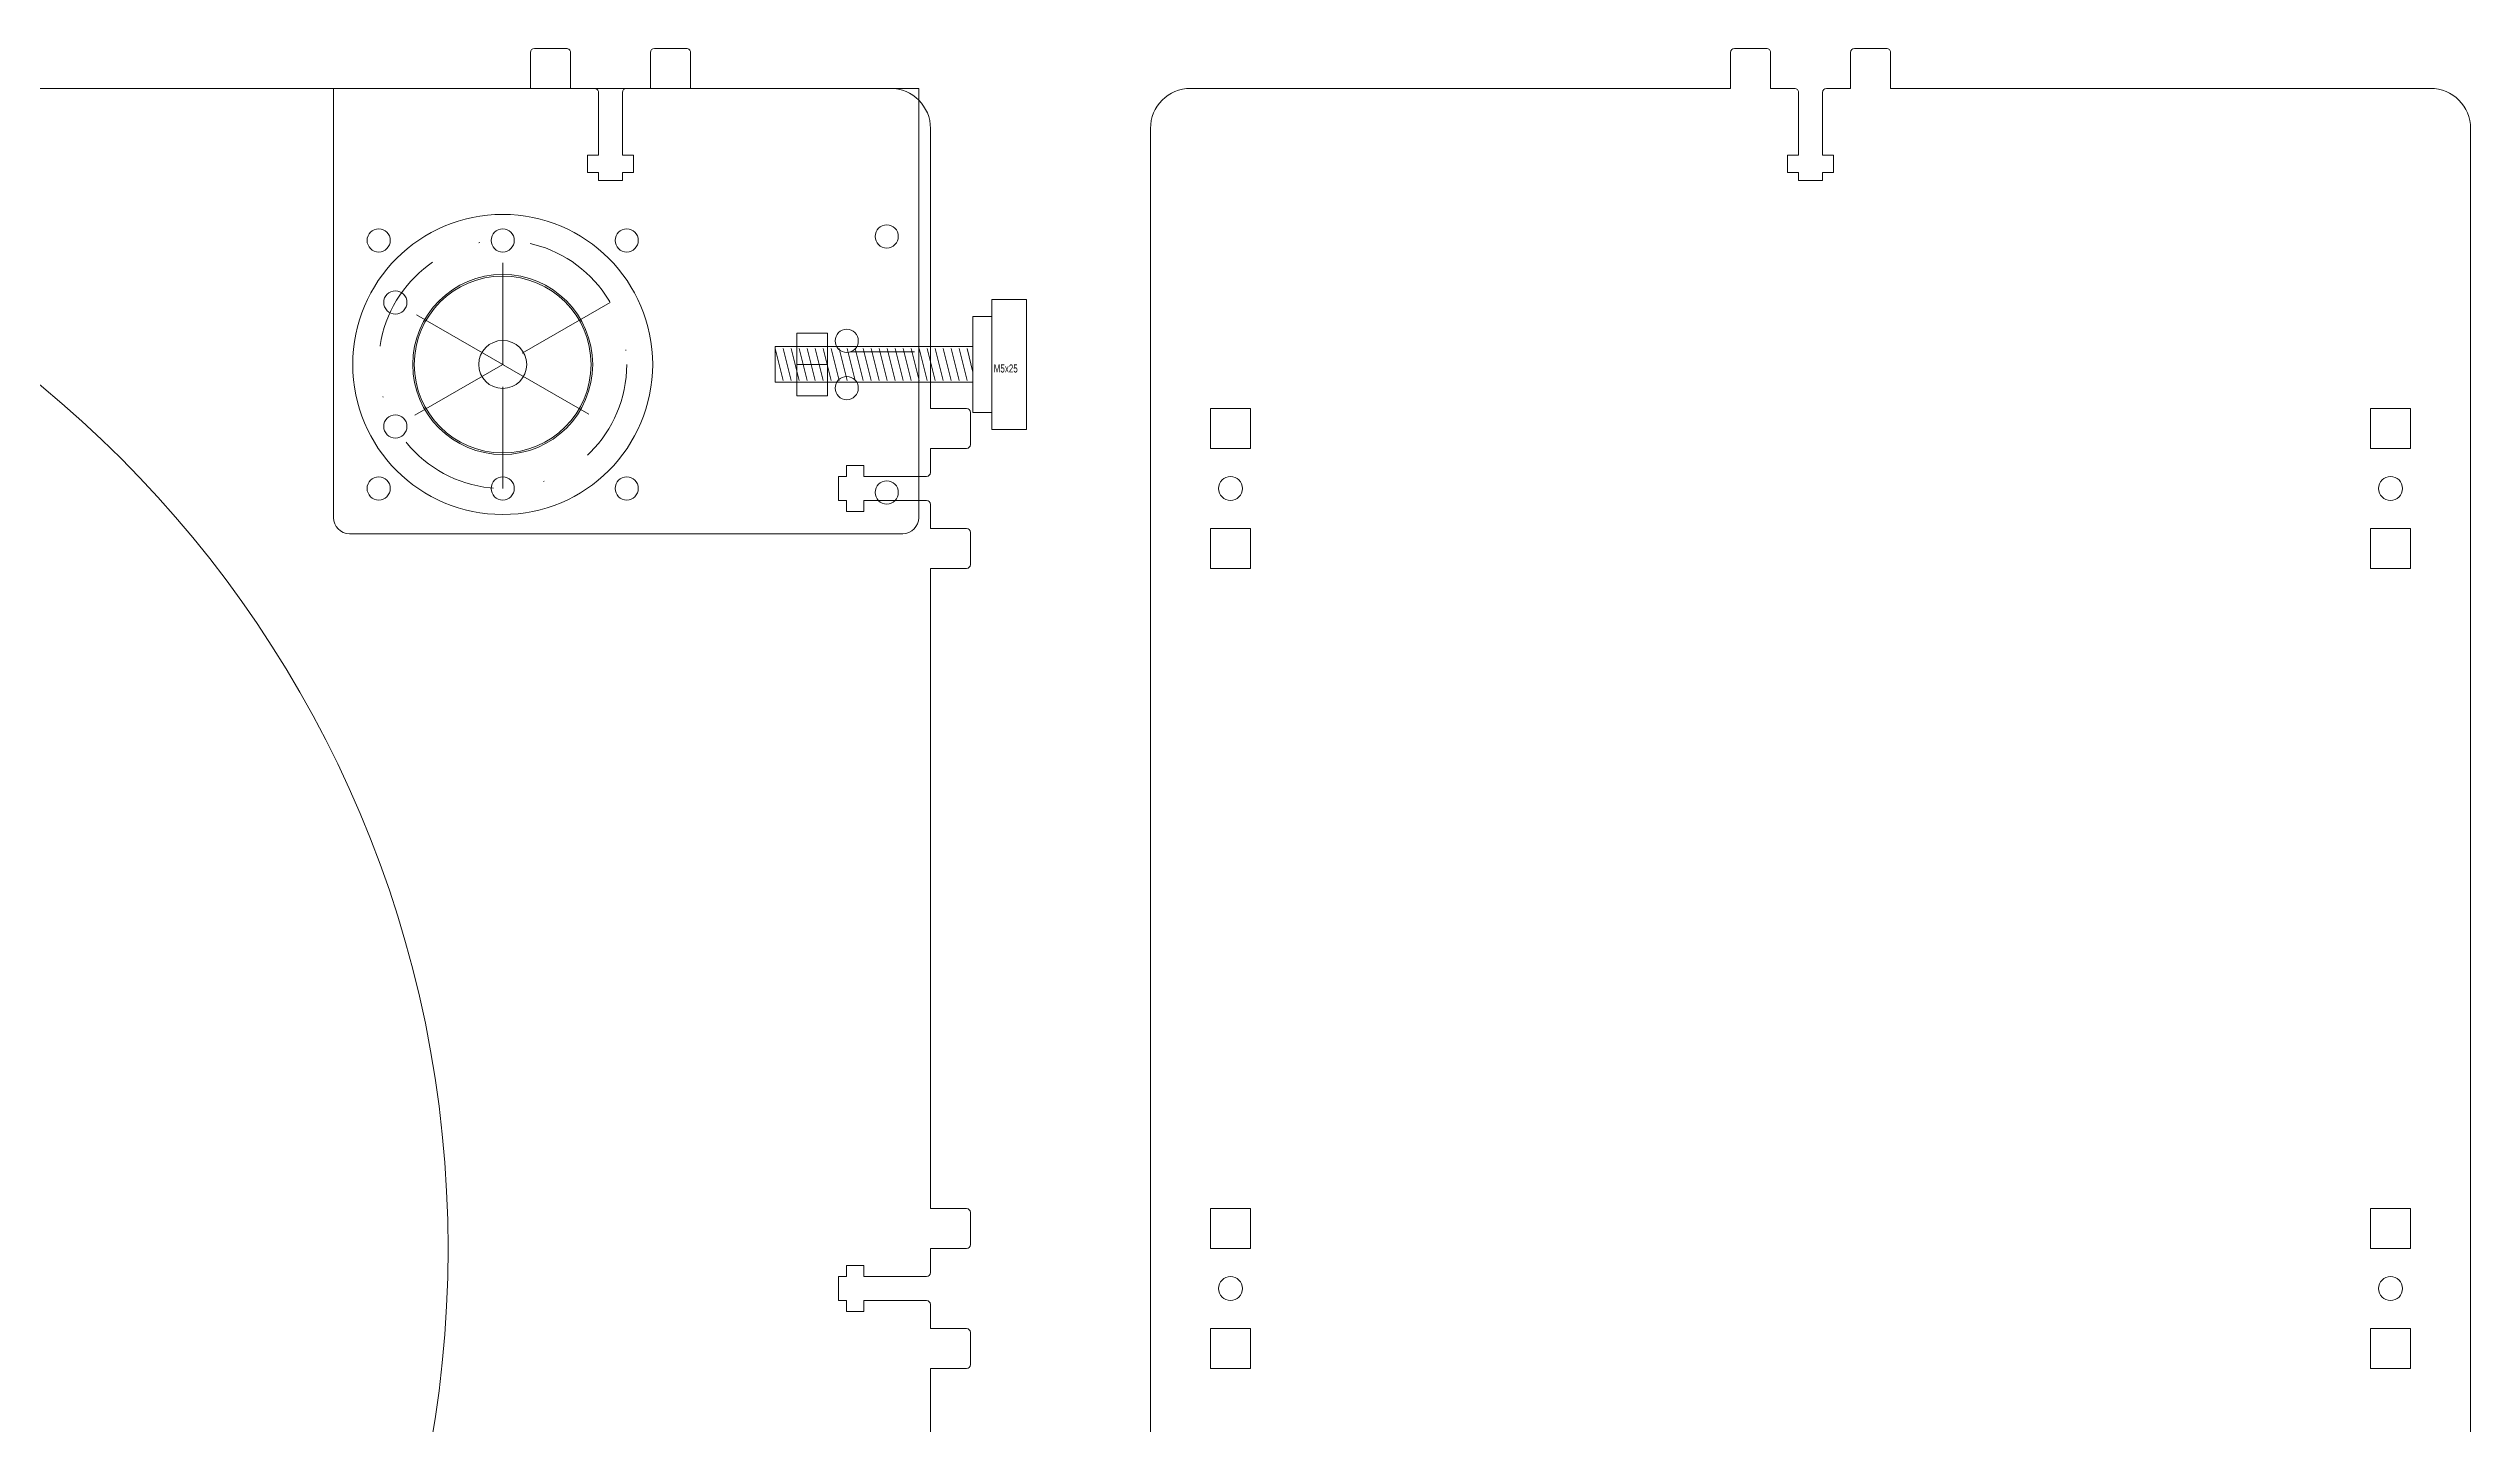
# Model space of a CAD drawing. Header units: millimetres. Extents: x -395 to 392, y -353 to 335.
# Drawn here: x 89.7 to 392.5, y -16.9 to 155 of the extents above; entities that cross this region are included whole.
import ezdxf

# ---------------------------------------------------------------- set-up
doc = ezdxf.new("R2010")
doc.units = ezdxf.units.MM
doc.linetypes.add('DASHDOT', pattern=[25.4, 12.7, -6.35, 0, -6.35])
doc.linetypes.add('DASHED', pattern=[19.05, 12.7, -6.35])
doc.layers.get('0').update_dxf_attribs({"linetype": 'CONTINUOUS', "lineweight": 25, "true_color": 0x000000})
for name, color, linetype, lineweight, true_color in [('1 Body', 7, 'CONTINUOUS', 0, 0x000000), ('Drawings, Driver Mechanism', 2, 'CONTINUOUS', 0, 0xffff00), ('Drawings, Spool', 2, 'CONTINUOUS', 0, 0xffff00)]:
    doc.layers.add(name, color=color, linetype=linetype, lineweight=lineweight, true_color=true_color)
doc.styles.get("Standard").update_dxf_attribs({"font": 'txt', "width": 0.75})

# ---------------------------------------------------------------- blocks, each defined once
blk = doc.blocks.new('tabs-with-bolt-20')
for p, q in [((-2.86, 8.33), (-2.86, 10.5)), ((-2.86, 10.5), (-1.5, 10.5)), ((-1.5, 11.5), (1.5, 11.5)), ((-1.5, 10.5), (-1.5, 11.5)), ((1.5, 11.5), (1.5, 10.5)), ((1.5, 10.5), (2.86, 10.5)), ((2.86, 10.5), (2.86, 8.33)), ((-1.5, 8.33), (-2.86, 8.33)), ((-1.5, 0.5), (-1.5, 8.33)), ((2.86, 8.33), (1.5, 8.33)), ((1.5, 8.33), (1.5, 0.5)), ((-10, -4.5), (-10, 0)), ((-5, 0), (-5, -4.5)), ((-2, 0), (-5, 0)), ((2, 0), (5, 0)), ((5, 0), (5, -4.5)), ((10, -4.5), (10, 0)), ((-5.5, -5), (-9.5, -5)), ((5.5, -5), (9.5, -5))]:
    blk.add_line(p, q)
for centre, start, end in [((-2, 0.5), 270, 0), ((2, 0.5), 180, 270), ((-9.5, -4.5), 180, 270), ((-5.5, -4.5), 270, 0), ((5.5, -4.5), 180, 270), ((9.5, -4.5), 270, 0)]:
    blk.add_arc(centre, 0.5, start, end)
blk = doc.blocks.new('holes-20')
for p, q in [((-5, 2.5), (-10, 2.5)), ((-10, 2.5), (-10, -2.5)), ((-5, 2.5), (-5, -2.5)), ((5, 2.5), (10, 2.5)), ((5, 2.5), (5, -2.5)), ((10, 2.5), (10, -2.5)), ((-5, -2.5), (-10, -2.5)), ((5, -2.5), (10, -2.5))]:
    blk.add_line(p, q)
blk.add_circle((0, 0), 1.5)

msp = doc.modelspace()

# ---------------------------------------------------------------- linework, layer by layer
at = {"layer": '1 Body'}
for p, q in [((10, 150), (150, 150)), ((170, 150), (195, 150)), ((300, 150), (232.5, 150)), ((320, 150), (387.5, 150)), ((200, 145), (200, 110)), ((227.5, -135), (227.5, 145)), ((392.5, 145), (392.5, -135)), ((200, 90), (200, 10)), ((200, -10), (200, -90))]:
    msp.add_line(p, q, dxfattribs=at)
for centre, start, end in [((195, 145), 0, 90), ((232.5, 145), 90, 180), ((387.5, 145), 0, 90)]:
    msp.add_arc(centre, 5, start, end, dxfattribs=at)
at = {"layer": 'Drawings, Driver Mechanism'}
for p, q in [((125.38, 96.35), (125.38, 150)), ((125.38, 150), (198.53, 150)), ((198.53, 96.35), (198.53, 150)), ((205.31, 121.5), (207.65, 121.5)), ((205.31, 109.5), (205.31, 121.5)), ((207.65, 123.62), (212, 123.62)), ((207.65, 123.62), (207.65, 121.5)), ((212, 123.62), (212, 107.38)), ((183.29, 111.58), (183.29, 119.41)), ((183.29, 119.41), (187.11, 119.41)), ((187.11, 111.58), (187.11, 119.41)), ((180.57, 117.73), (180.57, 113.27)), ((205.31, 117.73), (180.57, 117.73)), ((180.57, 117.5), (181.57, 113.5)), ((181.57, 117.5), (182.57, 113.5)), ((182.57, 117.5), (183.57, 113.5)), ((183.57, 117.5), (184.57, 113.5)), ((184.57, 117.5), (185.57, 113.5)), ((185.57, 117.5), (186.57, 113.5)), ((186.57, 117.5), (187.57, 113.5)), ((187.57, 117.5), (188.57, 113.5)), ((188.57, 117.5), (189.57, 113.5)), ((189.57, 117.5), (190.57, 113.5)), ((190.57, 117.5), (191.57, 113.5)), ((191.57, 117.5), (192.57, 113.5)), ((192.57, 117.5), (193.57, 113.5)), ((193.57, 117.5), (194.57, 113.5)), ((194.57, 117.5), (195.57, 113.5)), ((195.57, 117.5), (196.57, 113.5)), ((196.57, 117.5), (197.57, 113.5)), ((197.57, 117.5), (198.57, 113.5)), ((198.57, 117.5), (199.57, 113.5)), ((199.57, 117.5), (200.57, 113.5)), ((200.57, 117.5), (201.57, 113.5)), ((201.57, 117.5), (202.57, 113.5)), ((202.57, 117.5), (203.57, 113.5)), ((203.57, 117.5), (204.57, 113.5)), ((204.57, 117.5), (205.31, 114.54)), ((205.31, 117.73), (205.31, 113.27)), ((180.57, 113.27), (205.31, 113.27)), ((187.57, 113.5), (187.57, 113.5)), ((183.29, 111.58), (187.11, 111.58)), ((205.31, 109.5), (207.65, 109.5)), ((207.65, 109.5), (207.65, 107.38)), ((212, 107.38), (207.65, 107.38)), ((127.38, 94.35), (196.53, 94.35))]:
    msp.add_line(p, q, dxfattribs=at)
at = {"layer": 'Drawings, Driver Mechanism', "linetype": 'DASHED'}
for p, q in [((146.53, 115.5), (146.53, 131)), ((146.75, 115.37), (133.11, 123.25)), ((159.95, 123.25), (146.53, 115.5)), ((207.65, 121.5), (207.65, 109.5)), ((146.53, 115.5), (133.11, 107.75)), ((146.31, 115.62), (159.95, 107.75)), ((146.53, 100), (146.53, 115.5)), ((183.29, 115.5), (187.11, 115.5)), ((198, 117.09), (190, 117.09))]:
    msp.add_line(p, q, dxfattribs=at)
at = {"layer": 'Drawings, Driver Mechanism'}
for centre, radius in [((146.53, 115.5), 18.75), ((131.03, 131), 1.45), ((146.53, 131), 1.45), ((162.03, 131), 1.45), ((194.53, 131.5), 1.45), ((133.11, 123.25), 1.45), ((146.53, 115.5), 11.25), ((146.53, 115.5), 11.05), ((146.53, 115.5), 3), ((189.53, 118.45), 1.45), ((189.53, 112.55), 1.45), ((133.11, 107.75), 1.45), ((131.03, 100), 1.45), ((146.53, 100), 1.45), ((162.03, 100), 1.45), ((194.53, 99.5), 1.45)]:
    msp.add_circle(centre, radius, dxfattribs=at)
at = {"layer": 'Drawings, Driver Mechanism', "linetype": 'DASHDOT'}
msp.add_circle((146.53, 115.5), 15.5, dxfattribs=at)
at = {"layer": 'Drawings, Driver Mechanism'}
for centre, start, end in [((127.38, 96.35), 179.9999, 269.9999), ((196.53, 96.35), 270, 0)]:
    msp.add_arc(centre, 2, start, end, dxfattribs=at)
at = {"layer": 'Drawings, Spool'}
msp.add_circle((0, 5), 139.7, dxfattribs=at)

# ---------------------------------------------------------------- block references
at = {"layer": '1 Body', "yscale": -1}
for p in [(160, 150), (310, 150)]:
    msp.add_blockref('tabs-with-bolt-20', p, dxfattribs=at)
for name, p, rotation in [('tabs-with-bolt-20', (200, 100), 270), ('holes-20', (237.5, 100), 270.0000000000001), ('holes-20', (382.5, 100), 270.0000000000001), ('tabs-with-bolt-20', (200, 0), 270), ('holes-20', (237.5, 0), 270.0000000000001), ('holes-20', (382.5, 0), 270.0000000000001)]:
    msp.add_blockref(name, p, dxfattribs=dict(at, rotation=rotation))

# ---------------------------------------------------------------- texts
at = {"layer": 'Drawings, Driver Mechanism', "insert": (207.9, 115.5), "char_height": 1, "width": 100, "attachment_point": 1}
msp.add_mtext('M5x25', dxfattribs=at)

doc.saveas('drawing.dxf')
